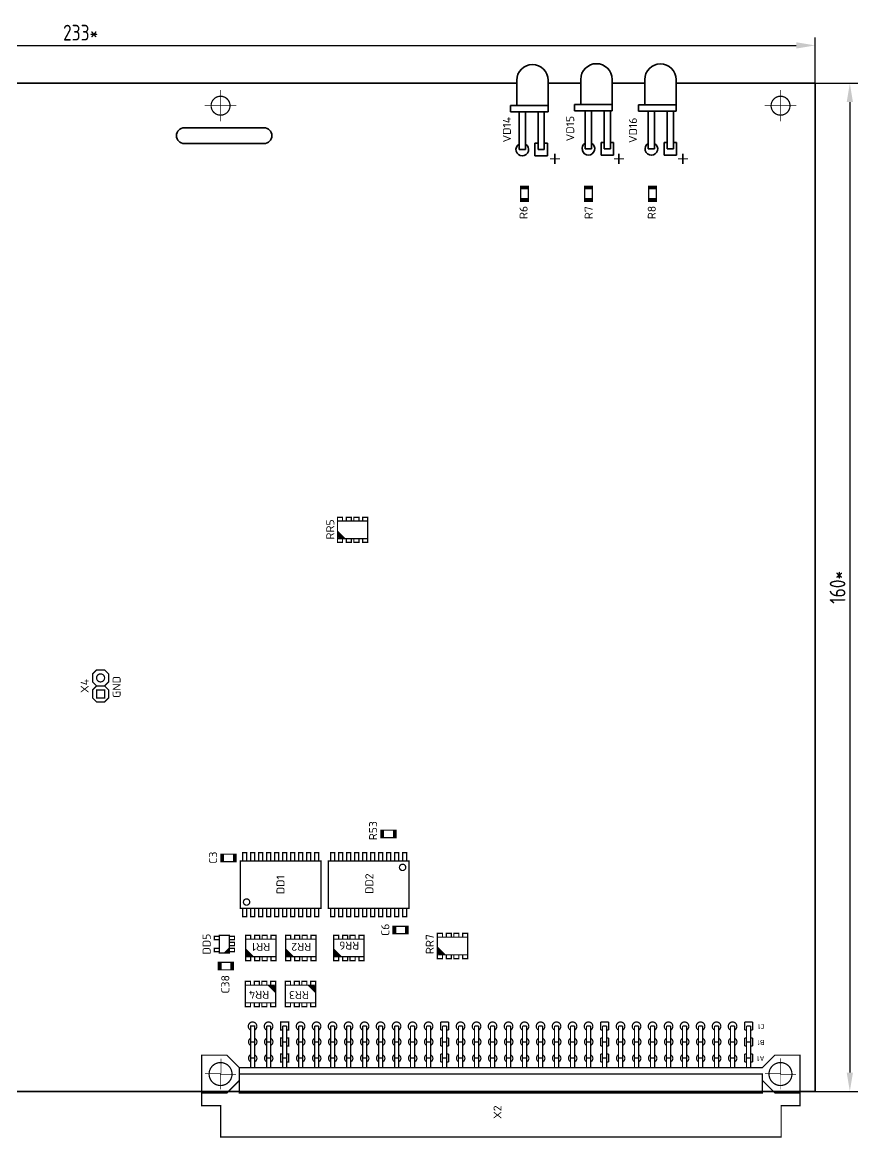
# Model space of a CAD drawing. Header units: millimetres. Extents: x 327 to 592, y -3056 to -2879.
# Drawn here: x 459.6 to 592.2, y -3056.3 to -2879.3 of the extents above; entities that cross this region are included whole.
import ezdxf
from ezdxf.enums import TextEntityAlignment as Align

# ---------------------------------------------------------------- set-up
doc = ezdxf.new("R2010")
doc.units = ezdxf.units.MM
for name, color, linetype, lineweight in [('BOARD', 173, 'Continuous', 35), ('TOP', 7, 'Continuous', 35), ('РАЗМЕРЫ', 7, 'Continuous', 25)]:
    doc.layers.add(name, color=color, linetype=linetype, lineweight=lineweight)
doc.styles.get("Standard").update_dxf_attribs({"font": 'txt.shx'})
doc.styles.add('ГОСТ 2.304', font='CS_Gost2304.shx')
doc.dimstyles.new('ЕСКД', dxfattribs={"dimscale": 0, "dimtxt": 3, "dimasz": 3, "dimexe": 1.25, "dimexo": 0, "dimtad": 1, "dimtoh": 1, "dimdec": 1, "dimrnd": 0.5, "dimtxsty": 'ГОСТ 2.304', "dimcen": 5, "dimadec": 3, "dimazin": 2, "dimtfac": 0.75, "dimtdec": 4, "dimtmove": 1, "dimatfit": 3, "dimfxl": 1, "dimtolj": 1, "dimarcsym": 0})

# ---------------------------------------------------------------- blocks, each defined once
blk = doc.blocks.new('*D27')
at = {"layer": 'Defpoints', "color": 0}
for p in [(585.5, -2883), (352.25, -2889), (585.5, -2889)]:
    blk.add_point(p, dxfattribs=at)
at = {"layer": 'РАЗМЕРЫ', "color": 0, "lineweight": -2}
for p, q in [((352.25, -2889), (352.25, -2881.75)), ((355.25, -2883), (582.5, -2883)), ((585.5, -2889), (585.5, -2881.75))]:
    blk.add_line(p, q, dxfattribs=at)
at = {"layer": 'РАЗМЕРЫ', "color": 0}
for points in [[(355.25, -2882.5), (355.25, -2883.5), (352.25, -2883)], [(582.5, -2883.5), (582.5, -2882.5), (585.5, -2883)]]:
    blk.add_solid(points, dxfattribs=at)
at = {"layer": 'РАЗМЕРЫ', "color": 0, "insert": (468.88, -2880.98), "char_height": 2.5, "attachment_point": 5, "style": 'ГОСТ 2.304'}
blk.add_mtext('\\A1;233*', dxfattribs=at)
blk = doc.blocks.new('*D29')
at = {"layer": 'Defpoints', "color": 0}
for p in [(585.5, -2889), (585.5, -3049), (591, -3049)]:
    blk.add_point(p, dxfattribs=at)
at = {"layer": 'РАЗМЕРЫ', "color": 0, "lineweight": -2}
for p, q in [((585.5, -2889), (592.25, -2889)), ((591, -2892), (591, -3046)), ((585.5, -3049), (592.25, -3049))]:
    blk.add_line(p, q, dxfattribs=at)
at = {"layer": 'РАЗМЕРЫ', "color": 0}
for points in [[(591.5, -2892), (590.5, -2892), (591, -2889)], [(590.5, -3046), (591.5, -3046), (591, -3049)]]:
    blk.add_solid(points, dxfattribs=at)
at = {"layer": 'РАЗМЕРЫ', "color": 0, "insert": (589.05, -2969), "char_height": 2.5, "attachment_point": 5, "rotation": 90, "style": 'ГОСТ 2.304'}
blk.add_mtext('\\A1;160*', dxfattribs=at)

msp = doc.modelspace()

# ---------------------------------------------------------------- linework, layer by layer
at = {"layer": 'BOARD'}
for p, q in [((485.35, -2896.07), (487.83, -2896.07)), ((487.83, -2896.07), (497.85, -2896.07)), ((487.83, -2898.57), (485.35, -2898.57)), ((497.85, -2898.57), (487.83, -2898.57))]:
    msp.add_line(p, q, dxfattribs=at)
for points in [[(563.44, -2889), (585.5, -2889), (585.5, -3049), (352.25, -3049), (352.25, -2889), (532.96, -2889)], [(532.96, -2889), (538.12, -2889)], [(543.12, -2889), (548.28, -2889)], [(553.28, -2889), (558.44, -2889)]]:
    msp.add_lwpolyline(points, dxfattribs=at)
for centre, start, end in [((485.35, -2897.32), 90, 180), ((485.35, -2897.32), 180, 270), ((497.85, -2897.32), 83.2333, 90), ((498, -2897.33), 360, 90), ((498, -2897.33), 270, 0), ((497.85, -2897.32), 270, 276.7667)]:
    msp.add_arc(centre, 1.25, start, end, dxfattribs=at)
at = {"layer": 'TOP'}
for p, q in [((538.12, -2892.54), (538.12, -2888.54)), ((543.12, -2892.54), (543.12, -2888.54)), ((548.28, -2892.4), (548.28, -2888.4)), ((553.28, -2892.4), (553.28, -2888.4)), ((558.44, -2892.43), (558.44, -2888.43)), ((563.44, -2892.43), (563.44, -2888.43)), ((543.12, -2892.53), (537.12, -2892.54)), ((537.12, -2893.54), (537.12, -2892.54)), ((537.12, -2893.54), (543.12, -2893.54)), ((538.5, -2893.54), (538.5, -2899.54)), ((539.5, -2899.54), (539.5, -2893.54)), ((541.5, -2893.54), (541.5, -2899.54)), ((542.5, -2899.54), (542.5, -2893.54)), ((543.12, -2893.54), (543.12, -2892.54)), ((553.28, -2892.39), (547.28, -2892.4)), ((547.28, -2893.4), (547.28, -2892.4)), ((547.28, -2893.4), (553.28, -2893.4)), ((549, -2893.4), (549, -2899.4)), ((550, -2899.4), (550, -2893.4)), ((552, -2893.4), (552, -2899.4)), ((553, -2899.4), (553, -2893.4)), ((553.28, -2893.4), (553.28, -2892.4)), ((563.44, -2892.41), (557.44, -2892.43)), ((557.44, -2893.43), (557.44, -2892.43)), ((557.44, -2893.43), (563.44, -2893.43)), ((559, -2893.43), (559, -2899.43)), ((560, -2899.43), (560, -2893.43)), ((562, -2893.43), (562, -2899.43)), ((563, -2899.43), (563, -2893.43)), ((563.44, -2893.43), (563.44, -2892.43)), ((541.5, -2898.54), (541, -2898.54)), ((541, -2898.54), (541, -2900.54)), ((543, -2898.54), (542.5, -2898.54)), ((543, -2900.54), (543, -2898.54)), ((552, -2898.4), (551.5, -2898.4)), ((551.5, -2898.4), (551.5, -2900.4)), ((553.5, -2898.4), (553, -2898.4)), ((553.5, -2900.4), (553.5, -2898.4)), ((562, -2898.43), (561.5, -2898.43)), ((561.5, -2898.43), (561.5, -2900.43)), ((563.5, -2898.43), (563, -2898.43)), ((563.5, -2900.43), (563.5, -2898.43)), ((538.5, -2899.54), (539.5, -2899.54)), ((541, -2900.54), (543, -2900.54)), ((541.5, -2899.54), (542.5, -2899.54)), ((549, -2899.4), (550, -2899.4)), ((551.5, -2900.4), (553.5, -2900.4)), ((552, -2899.4), (553, -2899.4)), ((559, -2899.43), (560, -2899.43)), ((561.5, -2900.43), (563.5, -2900.43)), ((562, -2899.43), (563, -2899.43))]:
    msp.add_line(p, q, dxfattribs=at)
for points, const_width in [([(491.1, -2895.07), (491.1, -2890.07)], 0.1), ([(580, -2895.07), (580, -2890.07)], 0.1), ([(488.6, -2892.57), (493.6, -2892.57)], 0.1), ([(577.5, -2892.57), (582.5, -2892.57)], 0.1), ([(544.98, -2901), (543.38, -2901)], 0.2), ([(544.18, -2901.8), (544.18, -2900.2)], 0.25), ([(555.14, -2901), (553.54, -2901)], 0.2), ([(554.34, -2901.8), (554.34, -2900.2)], 0.25), ([(565.3, -2901), (563.7, -2901)], 0.2), ([(564.5, -2901.8), (564.5, -2900.2)], 0.25), ([(539.96, -2905.34), (538.76, -2905.34), (538.76, -2907.74), (539.96, -2907.74), (539.96, -2905.34)], 0.2), ([(538.76, -2905.54), (539.96, -2905.54)], 0.2), ([(538.76, -2905.74), (539.96, -2905.74)], 0.2), ([(550.12, -2905.34), (548.92, -2905.34), (548.92, -2907.74), (550.12, -2907.74), (550.12, -2905.34)], 0.2), ([(548.92, -2905.54), (550.12, -2905.54)], 0.2), ([(548.92, -2905.74), (550.12, -2905.74)], 0.2), ([(560.28, -2905.34), (559.08, -2905.34), (559.08, -2907.74), (560.28, -2907.74), (560.28, -2905.34)], 0.2), ([(559.08, -2905.54), (560.28, -2905.54)], 0.2), ([(559.08, -2905.74), (560.28, -2905.74)], 0.2), ([(538.76, -2907.34), (539.96, -2907.34)], 0.2), ([(538.76, -2907.54), (539.96, -2907.54)], 0.2), ([(548.92, -2907.34), (550.12, -2907.34)], 0.2), ([(548.92, -2907.54), (550.12, -2907.54)], 0.2), ([(559.08, -2907.34), (560.28, -2907.34)], 0.2), ([(559.08, -2907.54), (560.28, -2907.54)], 0.2), ([(509.66, -2958.48), (509.66, -2957.88), (510.46, -2957.88), (510.46, -2958.48)], 0.2), ([(509.66, -2961.28), (509.66, -2958.48), (514.46, -2958.48), (514.46, -2961.28), (509.66, -2961.28), (509.66, -2961.88), (510.46, -2961.88), (510.46, -2961.28), (509.66, -2960.48)], 0.2), ([(511.06, -2958.48), (511.06, -2957.88), (511.86, -2957.88), (511.86, -2958.48)], 0.2), ([(512.26, -2958.48), (512.26, -2957.88), (513.06, -2957.88), (513.06, -2958.48)], 0.2), ([(513.66, -2958.48), (513.66, -2957.88), (514.46, -2957.88), (514.46, -2958.48)], 0.2), ([(510.86, -2961.28), (509.66, -2960.08)], 0.2), ([(510.66, -2961.28), (509.66, -2960.28)], 0.2), ([(510.26, -2961.28), (509.66, -2960.68)], 0.2), ([(510.06, -2961.28), (509.66, -2960.88)], 0.2), ([(511.06, -2961.28), (511.06, -2961.88), (511.86, -2961.88), (511.86, -2961.28)], 0.2), ([(512.26, -2961.28), (512.26, -2961.88), (513.06, -2961.88), (513.06, -2961.28)], 0.2), ([(513.66, -2961.28), (513.66, -2961.88), (514.46, -2961.88), (514.46, -2961.28)], 0.2), ([(473.32, -2985.28), (472.69, -2984.65), (473.32, -2984.01), (473.32, -2982.74), (472.69, -2982.11), (471.42, -2982.11), (470.78, -2982.74), (470.78, -2984.01), (471.42, -2984.65), (470.78, -2985.28), (470.78, -2986.55), (471.42, -2987.19), (472.69, -2987.19), (473.32, -2986.55), (473.32, -2985.28)], 0.2), ([(471.42, -2984.65), (472.69, -2984.65)], 0.2), ([(471.42, -2986.55), (471.42, -2985.28), (472.69, -2985.28), (472.69, -2986.55), (471.42, -2986.55)], 0.2), ([(518.97, -3008.74), (518.97, -3007.54), (516.57, -3007.54), (516.57, -3008.74), (518.97, -3008.74)], 0.2), ([(516.77, -3007.54), (516.77, -3008.74)], 0.2), ([(516.97, -3007.54), (516.97, -3008.74)], 0.2), ([(518.57, -3007.54), (518.57, -3008.74)], 0.2), ([(518.77, -3007.54), (518.77, -3008.74)], 0.2), ([(493.57, -3011.35), (493.57, -3012.55), (491.17, -3012.55), (491.17, -3011.35), (493.57, -3011.35)], 0.2), ([(491.37, -3012.55), (491.37, -3011.35)], 0.2), ([(491.57, -3012.55), (491.57, -3011.35)], 0.2), ([(493.17, -3011.35), (493.17, -3012.55)], 0.2), ([(493.37, -3012.55), (493.37, -3011.35)], 0.2), ([(507.03, -3019.94), (494.23, -3019.94), (494.23, -3012.44), (507.03, -3012.44), (507.03, -3019.94)], 0.2), ([(494.6, -3012.38), (494.6, -3011.11), (495.23, -3011.11), (495.23, -3012.38)], 0.2), ([(495.87, -3012.38), (495.87, -3011.11), (496.5, -3011.11), (496.5, -3012.38)], 0.2), ([(497.14, -3012.38), (497.14, -3011.11), (497.77, -3011.11), (497.77, -3012.38)], 0.2), ([(498.41, -3012.38), (498.41, -3011.11), (499.04, -3011.11), (499.04, -3012.38)], 0.2), ([(499.68, -3012.38), (499.68, -3011.11), (500.31, -3011.11), (500.31, -3012.38)], 0.2), ([(500.95, -3012.38), (500.95, -3011.11), (501.58, -3011.11), (501.58, -3012.38)], 0.2), ([(502.22, -3012.38), (502.22, -3011.11), (502.85, -3011.11), (502.85, -3012.38)], 0.2), ([(503.49, -3012.38), (503.49, -3011.11), (504.12, -3011.11), (504.12, -3012.38)], 0.2), ([(504.76, -3012.38), (504.76, -3011.11), (505.39, -3011.11), (505.39, -3012.38)], 0.2), ([(506.03, -3012.38), (506.03, -3011.11), (506.66, -3011.11), (506.66, -3012.38)], 0.2), ([(508.2, -3012.44), (521, -3012.44), (521, -3019.94), (508.2, -3019.94), (508.2, -3012.44)], 0.2), ([(509.2, -3012.38), (509.2, -3011.11), (508.57, -3011.11), (508.57, -3012.38)], 0.2), ([(510.47, -3012.38), (510.47, -3011.11), (509.84, -3011.11), (509.84, -3012.38)], 0.2), ([(511.74, -3012.38), (511.74, -3011.11), (511.11, -3011.11), (511.11, -3012.38)], 0.2), ([(513.01, -3012.38), (513.01, -3011.11), (512.38, -3011.11), (512.38, -3012.38)], 0.2), ([(514.28, -3012.38), (514.28, -3011.11), (513.65, -3011.11), (513.65, -3012.38)], 0.2), ([(515.55, -3012.38), (515.55, -3011.11), (514.92, -3011.11), (514.92, -3012.38)], 0.2), ([(516.82, -3012.38), (516.82, -3011.11), (516.19, -3011.11), (516.19, -3012.38)], 0.2), ([(518.09, -3012.38), (518.09, -3011.11), (517.46, -3011.11), (517.46, -3012.38)], 0.2), ([(519.36, -3012.38), (519.36, -3011.11), (518.73, -3011.11), (518.73, -3012.38)], 0.2), ([(520.63, -3012.38), (520.63, -3011.11), (520, -3011.11), (520, -3012.38)], 0.2), ([(494.6, -3020), (494.6, -3021.27), (495.23, -3021.27), (495.23, -3020)], 0.2), ([(495.87, -3020), (495.87, -3021.27), (496.5, -3021.27), (496.5, -3020)], 0.2), ([(497.14, -3020), (497.14, -3021.27), (497.77, -3021.27), (497.77, -3020)], 0.2), ([(498.41, -3020), (498.41, -3021.27), (499.04, -3021.27), (499.04, -3020)], 0.2), ([(499.68, -3020), (499.68, -3021.27), (500.31, -3021.27), (500.31, -3020)], 0.2), ([(500.95, -3020), (500.95, -3021.27), (501.58, -3021.27), (501.58, -3020)], 0.2), ([(502.22, -3020), (502.22, -3021.27), (502.85, -3021.27), (502.85, -3020)], 0.2), ([(503.49, -3020), (503.49, -3021.27), (504.12, -3021.27), (504.12, -3020)], 0.2), ([(504.76, -3020), (504.76, -3021.27), (505.39, -3021.27), (505.39, -3020)], 0.2), ([(506.03, -3020), (506.03, -3021.27), (506.66, -3021.27), (506.66, -3020)], 0.2), ([(509.2, -3020), (509.2, -3021.27), (508.57, -3021.27), (508.57, -3020)], 0.2), ([(510.47, -3020), (510.47, -3021.27), (509.84, -3021.27), (509.84, -3020)], 0.2), ([(511.74, -3020), (511.74, -3021.27), (511.11, -3021.27), (511.11, -3020)], 0.2), ([(513.01, -3020), (513.01, -3021.27), (512.38, -3021.27), (512.38, -3020)], 0.2), ([(514.28, -3020), (514.28, -3021.27), (513.65, -3021.27), (513.65, -3020)], 0.2), ([(515.55, -3020), (515.55, -3021.27), (514.92, -3021.27), (514.92, -3020)], 0.2), ([(516.82, -3020), (516.82, -3021.27), (516.19, -3021.27), (516.19, -3020)], 0.2), ([(518.09, -3020), (518.09, -3021.27), (517.46, -3021.27), (517.46, -3020)], 0.2), ([(519.36, -3020), (519.36, -3021.27), (518.73, -3021.27), (518.73, -3020)], 0.2), ([(520.63, -3020), (520.63, -3021.27), (520, -3021.27), (520, -3020)], 0.2), ([(520.88, -3022.78), (520.88, -3023.98), (518.48, -3023.98), (518.48, -3022.78), (520.88, -3022.78)], 0.2), ([(518.68, -3023.98), (518.68, -3022.78)], 0.2), ([(518.88, -3023.98), (518.88, -3022.78)], 0.2), ([(520.48, -3022.78), (520.48, -3023.98)], 0.2), ([(520.68, -3023.98), (520.68, -3022.78)], 0.2), ([(490.91, -3024.9), (490.11, -3024.9), (490.11, -3024.4), (490.91, -3024.4)], 0.2), ([(490.91, -3027.01), (490.91, -3024.21), (492.51, -3024.21), (492.51, -3027.01), (490.91, -3027.01)], 0.2), ([(492.51, -3024.9), (493.31, -3024.9), (493.31, -3024.4), (492.51, -3024.4)], 0.2), ([(495.1, -3024.83), (495.1, -3024.23), (495.9, -3024.23), (495.9, -3024.83)], 0.2), ([(495.1, -3027.63), (495.1, -3024.83), (499.9, -3024.83), (499.9, -3027.63), (495.1, -3027.63), (495.1, -3028.23), (495.9, -3028.23), (495.9, -3027.63), (495.1, -3026.83)], 0.2), ([(496.5, -3024.83), (496.5, -3024.23), (497.3, -3024.23), (497.3, -3024.83)], 0.2), ([(497.7, -3024.83), (497.7, -3024.23), (498.5, -3024.23), (498.5, -3024.83)], 0.2), ([(499.1, -3024.83), (499.1, -3024.23), (499.9, -3024.23), (499.9, -3024.83)], 0.2), ([(501.45, -3024.83), (501.45, -3024.23), (502.25, -3024.23), (502.25, -3024.83)], 0.2), ([(501.45, -3027.63), (501.45, -3024.83), (506.25, -3024.83), (506.25, -3027.63), (501.45, -3027.63), (501.45, -3028.23), (502.25, -3028.23), (502.25, -3027.63), (501.45, -3026.83)], 0.2), ([(502.85, -3024.83), (502.85, -3024.23), (503.65, -3024.23), (503.65, -3024.83)], 0.2), ([(504.05, -3024.83), (504.05, -3024.23), (504.85, -3024.23), (504.85, -3024.83)], 0.2), ([(505.45, -3024.83), (505.45, -3024.23), (506.25, -3024.23), (506.25, -3024.83)], 0.2), ([(509.07, -3024.83), (509.07, -3024.23), (509.87, -3024.23), (509.87, -3024.83)], 0.2), ([(509.07, -3027.63), (509.07, -3024.83), (513.87, -3024.83), (513.87, -3027.63), (509.07, -3027.63), (509.07, -3028.23), (509.87, -3028.23), (509.87, -3027.63), (509.07, -3026.83)], 0.2), ([(510.47, -3024.83), (510.47, -3024.23), (511.27, -3024.23), (511.27, -3024.83)], 0.2), ([(511.67, -3024.83), (511.67, -3024.23), (512.47, -3024.23), (512.47, -3024.83)], 0.2), ([(513.07, -3024.83), (513.07, -3024.23), (513.87, -3024.23), (513.87, -3024.83)], 0.2), ([(525.53, -3024.52), (525.53, -3023.92), (526.33, -3023.92), (526.33, -3024.52)], 0.2), ([(525.53, -3027.32), (525.53, -3024.52), (530.33, -3024.52), (530.33, -3027.32), (525.53, -3027.32), (525.53, -3027.92), (526.33, -3027.92), (526.33, -3027.32), (525.53, -3026.52)], 0.2), ([(526.93, -3024.52), (526.93, -3023.92), (527.73, -3023.92), (527.73, -3024.52)], 0.2), ([(528.13, -3024.52), (528.13, -3023.92), (528.93, -3023.92), (528.93, -3024.52)], 0.2), ([(529.53, -3024.52), (529.53, -3023.92), (530.33, -3023.92), (530.33, -3024.52)], 0.2), ([(490.91, -3026.81), (490.11, -3026.81), (490.11, -3026.31), (490.91, -3026.31)], 0.2), ([(491.71, -3027.01), (492.51, -3026.21)], 0.2), ([(491.91, -3027.01), (492.51, -3026.41)], 0.2), ([(492.11, -3027.01), (492.51, -3026.61)], 0.2), ([(492.31, -3027.01), (492.51, -3026.81), (493.31, -3026.81), (493.31, -3026.31), (492.51, -3026.31)], 0.2), ([(492.51, -3025.85), (493.31, -3025.85), (493.31, -3025.35), (492.51, -3025.35)], 0.2), ([(496.3, -3027.63), (495.1, -3026.43)], 0.2), ([(496.1, -3027.63), (495.1, -3026.63)], 0.2), ([(502.65, -3027.63), (501.45, -3026.43)], 0.2), ([(502.45, -3027.63), (501.45, -3026.63)], 0.2), ([(510.27, -3027.63), (509.07, -3026.43)], 0.2), ([(510.07, -3027.63), (509.07, -3026.63)], 0.2), ([(526.73, -3027.32), (525.53, -3026.12)], 0.2), ([(526.53, -3027.32), (525.53, -3026.32)], 0.2), ([(526.13, -3027.32), (525.53, -3026.72)], 0.2), ([(490.75, -3029.7), (490.75, -3028.5), (493.15, -3028.5), (493.15, -3029.7), (490.75, -3029.7)], 0.2), ([(490.95, -3028.5), (490.95, -3029.7)], 0.2), ([(491.15, -3029.7), (491.15, -3028.5)], 0.2), ([(492.75, -3028.5), (492.75, -3029.7)], 0.2), ([(492.95, -3028.5), (492.95, -3029.7)], 0.2), ([(495.7, -3027.63), (495.1, -3027.03)], 0.2), ([(495.5, -3027.63), (495.1, -3027.23)], 0.2), ([(496.5, -3027.63), (496.5, -3028.23), (497.3, -3028.23), (497.3, -3027.63)], 0.2), ([(497.7, -3027.63), (497.7, -3028.23), (498.5, -3028.23), (498.5, -3027.63)], 0.2), ([(499.1, -3027.63), (499.1, -3028.23), (499.9, -3028.23), (499.9, -3027.63)], 0.2), ([(502.05, -3027.63), (501.45, -3027.03)], 0.2), ([(501.85, -3027.63), (501.45, -3027.23)], 0.2), ([(502.85, -3027.63), (502.85, -3028.23), (503.65, -3028.23), (503.65, -3027.63)], 0.2), ([(504.05, -3027.63), (504.05, -3028.23), (504.85, -3028.23), (504.85, -3027.63)], 0.2), ([(505.45, -3027.63), (505.45, -3028.23), (506.25, -3028.23), (506.25, -3027.63)], 0.2), ([(509.67, -3027.63), (509.07, -3027.03)], 0.2), ([(509.47, -3027.63), (509.07, -3027.23)], 0.2), ([(510.47, -3027.63), (510.47, -3028.23), (511.27, -3028.23), (511.27, -3027.63)], 0.2), ([(511.67, -3027.63), (511.67, -3028.23), (512.47, -3028.23), (512.47, -3027.63)], 0.2), ([(513.07, -3027.63), (513.07, -3028.23), (513.87, -3028.23), (513.87, -3027.63)], 0.2), ([(525.93, -3027.32), (525.53, -3026.92)], 0.2), ([(526.93, -3027.32), (526.93, -3027.92), (527.73, -3027.92), (527.73, -3027.32)], 0.2), ([(528.13, -3027.32), (528.13, -3027.92), (528.93, -3027.92), (528.93, -3027.32)], 0.2), ([(529.53, -3027.32), (529.53, -3027.92), (530.33, -3027.92), (530.33, -3027.32)], 0.2), ([(499.85, -3032.14), (499.85, -3034.94), (495.05, -3034.94), (495.05, -3032.14), (499.85, -3032.14), (499.85, -3031.54), (499.05, -3031.54), (499.05, -3032.14), (499.85, -3032.94)], 0.2), ([(495.85, -3032.14), (495.85, -3031.54), (495.05, -3031.54), (495.05, -3032.14)], 0.2), ([(497.25, -3032.14), (497.25, -3031.54), (496.45, -3031.54), (496.45, -3032.14)], 0.2), ([(498.45, -3032.14), (498.45, -3031.54), (497.65, -3031.54), (497.65, -3032.14)], 0.2), ([(498.65, -3032.14), (499.85, -3033.34)], 0.2), ([(498.85, -3032.14), (499.85, -3033.14)], 0.2), ([(499.25, -3032.14), (499.85, -3032.74)], 0.2), ([(499.45, -3032.14), (499.85, -3032.54)], 0.2), ([(506.2, -3032.14), (506.2, -3034.94), (501.4, -3034.94), (501.4, -3032.14), (506.2, -3032.14), (506.2, -3031.54), (505.4, -3031.54), (505.4, -3032.14), (506.2, -3032.94)], 0.2), ([(502.2, -3032.14), (502.2, -3031.54), (501.4, -3031.54), (501.4, -3032.14)], 0.2), ([(503.6, -3032.14), (503.6, -3031.54), (502.8, -3031.54), (502.8, -3032.14)], 0.2), ([(504.8, -3032.14), (504.8, -3031.54), (504, -3031.54), (504, -3032.14)], 0.2), ([(505, -3032.14), (506.2, -3033.34)], 0.2), ([(505.2, -3032.14), (506.2, -3033.14)], 0.2), ([(505.6, -3032.14), (506.2, -3032.74)], 0.2), ([(505.8, -3032.14), (506.2, -3032.54)], 0.2), ([(495.85, -3034.94), (495.85, -3035.54), (495.05, -3035.54), (495.05, -3034.94)], 0.2), ([(497.25, -3034.94), (497.25, -3035.54), (496.45, -3035.54), (496.45, -3034.94)], 0.2), ([(498.45, -3034.94), (498.45, -3035.54), (497.65, -3035.54), (497.65, -3034.94)], 0.2), ([(499.85, -3034.94), (499.85, -3035.54), (499.05, -3035.54), (499.05, -3034.94)], 0.2), ([(502.2, -3034.94), (502.2, -3035.54), (501.4, -3035.54), (501.4, -3034.94)], 0.2), ([(503.6, -3034.94), (503.6, -3035.54), (502.8, -3035.54), (502.8, -3034.94)], 0.2), ([(504.8, -3034.94), (504.8, -3035.54), (504, -3035.54), (504, -3034.94)], 0.2), ([(506.2, -3034.94), (506.2, -3035.54), (505.4, -3035.54), (505.4, -3034.94)], 0.2), ([(495.86, -3045.29), (495.86, -3038.62), (496.5, -3038.62), (496.5, -3045.29)], 0.2), ([(498.4, -3045.29), (498.4, -3038.62)], 0.2), ([(498.4, -3038.62), (499.04, -3038.62)], 0.2), ([(499.04, -3038.62), (499.04, -3045.29)], 0.2), ([(500.94, -3039.26), (500.63, -3039.26), (500.63, -3037.99), (501.9, -3037.99), (501.9, -3039.26), (501.58, -3039.26)], 0.2), ([(500.94, -3045.29), (500.94, -3038.62)], 0.2), ([(500.94, -3038.62), (501.58, -3038.62)], 0.2), ([(501.58, -3038.62), (501.58, -3045.29)], 0.2), ([(503.48, -3045.29), (503.48, -3038.62)], 0.2), ([(503.48, -3038.62), (504.12, -3038.62)], 0.2), ([(504.12, -3038.62), (504.12, -3045.29)], 0.2), ([(506.02, -3045.29), (506.02, -3038.62)], 0.2), ([(506.02, -3038.62), (506.66, -3038.62)], 0.2), ([(506.66, -3038.62), (506.66, -3045.29)], 0.2), ([(508.56, -3045.29), (508.56, -3038.62)], 0.2), ([(508.56, -3038.62), (509.2, -3038.62)], 0.2), ([(509.2, -3038.62), (509.2, -3045.29)], 0.2), ([(511.1, -3045.29), (511.1, -3038.62)], 0.2), ([(511.1, -3038.62), (511.74, -3038.62)], 0.2), ([(511.74, -3038.62), (511.74, -3045.29)], 0.2), ([(513.64, -3045.29), (513.64, -3038.62)], 0.2), ([(513.64, -3038.62), (514.28, -3038.62)], 0.2), ([(514.28, -3038.62), (514.28, -3045.29)], 0.2), ([(516.18, -3045.29), (516.18, -3038.62)], 0.2), ([(516.18, -3038.62), (516.82, -3038.62)], 0.2), ([(516.82, -3038.62), (516.82, -3045.29)], 0.2), ([(518.72, -3045.29), (518.72, -3038.62)], 0.2), ([(518.72, -3038.62), (519.36, -3038.62)], 0.2), ([(519.36, -3038.62), (519.36, -3045.29)], 0.2), ([(521.26, -3045.29), (521.26, -3038.62)], 0.2), ([(521.26, -3038.62), (521.9, -3038.62)], 0.2), ([(521.9, -3038.62), (521.9, -3045.29)], 0.2), ([(523.8, -3045.29), (523.8, -3038.62)], 0.2), ([(523.8, -3038.62), (524.44, -3038.62)], 0.2), ([(524.44, -3038.62), (524.44, -3045.29)], 0.2), ([(526.03, -3037.99), (527.3, -3037.99)], 0.2), ([(526.03, -3039.26), (526.03, -3037.99)], 0.2), ([(526.34, -3039.26), (526.03, -3039.26)], 0.2), ([(526.34, -3045.29), (526.34, -3038.62)], 0.2), ([(526.34, -3038.62), (526.98, -3038.62)], 0.2), ([(526.98, -3038.62), (526.98, -3045.29)], 0.2), ([(527.3, -3039.26), (526.98, -3039.26)], 0.2), ([(527.3, -3037.99), (527.3, -3039.26)], 0.2), ([(528.88, -3045.29), (528.88, -3038.62)], 0.2), ([(528.88, -3038.62), (529.52, -3038.62)], 0.2), ([(529.52, -3038.62), (529.52, -3045.29)], 0.2), ([(531.42, -3045.29), (531.42, -3038.62)], 0.2), ([(531.42, -3038.62), (532.06, -3038.62)], 0.2), ([(532.06, -3038.62), (532.06, -3045.29)], 0.2), ([(533.96, -3045.29), (533.96, -3038.62)], 0.2), ([(533.96, -3038.62), (534.6, -3038.62)], 0.2), ([(534.6, -3038.62), (534.6, -3045.29)], 0.2), ([(536.5, -3045.29), (536.5, -3038.62)], 0.2), ([(536.5, -3038.62), (537.14, -3038.62)], 0.2), ([(537.14, -3038.62), (537.14, -3045.29)], 0.2), ([(539.04, -3045.29), (539.04, -3038.62)], 0.2), ([(539.04, -3038.62), (539.68, -3038.62)], 0.2), ([(539.68, -3038.62), (539.68, -3045.29)], 0.2), ([(541.58, -3045.29), (541.58, -3038.62)], 0.2), ([(541.58, -3038.62), (542.22, -3038.62)], 0.2), ([(542.22, -3038.62), (542.22, -3045.29)], 0.2), ([(544.12, -3045.29), (544.12, -3038.62)], 0.2), ([(544.12, -3038.62), (544.76, -3038.62)], 0.2), ([(544.76, -3038.62), (544.76, -3045.29)], 0.2), ([(546.66, -3045.29), (546.66, -3038.62)], 0.2), ([(546.66, -3038.62), (547.3, -3038.62)], 0.2), ([(547.3, -3038.62), (547.3, -3045.29)], 0.2), ([(549.2, -3045.29), (549.2, -3038.62)], 0.2), ([(549.2, -3038.62), (549.84, -3038.62)], 0.2), ([(549.84, -3038.62), (549.84, -3045.29)], 0.2), ([(551.43, -3037.99), (552.7, -3037.99)], 0.2), ([(551.43, -3039.26), (551.43, -3037.99)], 0.2), ([(551.74, -3039.26), (551.43, -3039.26)], 0.2), ([(551.74, -3045.29), (551.74, -3038.62)], 0.2), ([(551.74, -3038.62), (552.38, -3038.62)], 0.2), ([(552.38, -3038.62), (552.38, -3045.29)], 0.2), ([(552.7, -3039.26), (552.38, -3039.26)], 0.2), ([(552.7, -3037.99), (552.7, -3039.26)], 0.2), ([(554.28, -3045.29), (554.28, -3038.62)], 0.2), ([(554.28, -3038.62), (554.92, -3038.62)], 0.2), ([(554.92, -3038.62), (554.92, -3045.29)], 0.2), ([(556.82, -3045.29), (556.82, -3038.62)], 0.2), ([(556.82, -3038.62), (557.46, -3038.62)], 0.2), ([(557.46, -3038.62), (557.46, -3045.29)], 0.2), ([(559.36, -3045.29), (559.36, -3038.62)], 0.2), ([(559.36, -3038.62), (560, -3038.62)], 0.2), ([(560, -3038.62), (560, -3045.29)], 0.2), ([(561.9, -3045.29), (561.9, -3038.62)], 0.2), ([(561.9, -3038.62), (562.54, -3038.62)], 0.2), ([(562.54, -3038.62), (562.54, -3045.29)], 0.2), ([(564.44, -3045.29), (564.44, -3038.62)], 0.2), ([(564.44, -3038.62), (565.08, -3038.62)], 0.2), ([(565.08, -3038.62), (565.08, -3045.29)], 0.2), ([(566.98, -3045.29), (566.98, -3038.62)], 0.2), ([(566.98, -3038.62), (567.62, -3038.62)], 0.2), ([(567.62, -3038.62), (567.62, -3045.29)], 0.2), ([(569.52, -3045.29), (569.52, -3038.62)], 0.2), ([(569.52, -3038.62), (570.16, -3038.62)], 0.2), ([(570.16, -3038.62), (570.16, -3045.29)], 0.2), ([(572.06, -3045.29), (572.06, -3038.62)], 0.2), ([(572.06, -3038.62), (572.7, -3038.62)], 0.2), ([(572.7, -3038.62), (572.7, -3045.29)], 0.2), ([(574.29, -3037.99), (575.56, -3037.99)], 0.2), ([(574.29, -3039.26), (574.29, -3037.99)], 0.2), ([(574.6, -3039.26), (574.29, -3039.26)], 0.2), ([(574.6, -3045.29), (574.6, -3038.62)], 0.2), ([(574.6, -3038.62), (575.24, -3038.62)], 0.2), ([(575.24, -3038.62), (575.24, -3045.29)], 0.2), ([(575.56, -3039.26), (575.24, -3039.26)], 0.2), ([(575.56, -3037.99), (575.56, -3039.26)], 0.2), ([(500.94, -3041.8), (500.63, -3041.8), (500.63, -3040.53), (500.94, -3040.53)], 0.2), ([(501.58, -3040.53), (501.9, -3040.53), (501.9, -3041.8), (501.58, -3041.8)], 0.2), ([(526.03, -3040.53), (526.34, -3040.53)], 0.2), ([(526.03, -3041.8), (526.03, -3040.53)], 0.2), ([(526.98, -3040.53), (527.3, -3040.53)], 0.2), ([(527.3, -3040.53), (527.3, -3041.8)], 0.2), ([(551.43, -3040.53), (551.74, -3040.53)], 0.2), ([(551.43, -3041.8), (551.43, -3040.53)], 0.2), ([(552.38, -3040.53), (552.7, -3040.53)], 0.2), ([(552.7, -3040.53), (552.7, -3041.8)], 0.2), ([(574.29, -3040.53), (574.6, -3040.53)], 0.2), ([(574.29, -3041.8), (574.29, -3040.53)], 0.2), ([(575.24, -3040.53), (575.56, -3040.53)], 0.2), ([(575.56, -3040.53), (575.56, -3041.8)], 0.2), ([(495.86, -3041.16), (496.5, -3041.16)], 0.2), ([(498.4, -3041.16), (499.04, -3041.16)], 0.2), ([(500.94, -3041.16), (501.58, -3041.16)], 0.2), ([(503.48, -3041.16), (504.12, -3041.16)], 0.2), ([(506.02, -3041.16), (506.66, -3041.16)], 0.2), ([(508.56, -3041.16), (509.2, -3041.16)], 0.2), ([(511.1, -3041.16), (511.74, -3041.16)], 0.2), ([(513.64, -3041.16), (514.28, -3041.16)], 0.2), ([(516.18, -3041.16), (516.82, -3041.16)], 0.2), ([(518.72, -3041.16), (519.36, -3041.16)], 0.2), ([(521.26, -3041.16), (521.9, -3041.16)], 0.2), ([(523.8, -3041.16), (524.44, -3041.16)], 0.2), ([(526.34, -3041.8), (526.03, -3041.8)], 0.2), ([(526.34, -3041.16), (526.98, -3041.16)], 0.2), ([(527.3, -3041.8), (526.98, -3041.8)], 0.2), ([(528.88, -3041.16), (529.52, -3041.16)], 0.2), ([(531.42, -3041.16), (532.06, -3041.16)], 0.2), ([(533.96, -3041.16), (534.6, -3041.16)], 0.2), ([(536.5, -3041.16), (537.14, -3041.16)], 0.2), ([(539.04, -3041.16), (539.68, -3041.16)], 0.2), ([(541.58, -3041.16), (542.22, -3041.16)], 0.2), ([(544.12, -3041.16), (544.76, -3041.16)], 0.2), ([(546.66, -3041.16), (547.3, -3041.16)], 0.2), ([(549.2, -3041.16), (549.84, -3041.16)], 0.2), ([(551.74, -3041.8), (551.43, -3041.8)], 0.2), ([(551.74, -3041.16), (552.38, -3041.16)], 0.2), ([(552.7, -3041.8), (552.38, -3041.8)], 0.2), ([(554.28, -3041.16), (554.92, -3041.16)], 0.2), ([(556.82, -3041.16), (557.46, -3041.16)], 0.2), ([(559.36, -3041.16), (560, -3041.16)], 0.2), ([(561.9, -3041.16), (562.54, -3041.16)], 0.2), ([(564.44, -3041.16), (565.08, -3041.16)], 0.2), ([(566.98, -3041.16), (567.62, -3041.16)], 0.2), ([(569.52, -3041.16), (570.16, -3041.16)], 0.2), ([(572.06, -3041.16), (572.7, -3041.16)], 0.2), ([(574.6, -3041.8), (574.29, -3041.8)], 0.2), ([(574.6, -3041.16), (575.24, -3041.16)], 0.2), ([(575.56, -3041.8), (575.24, -3041.8)], 0.2), ([(576.1, -3056.24), (491.1, -3056.24), (491.1, -3051.24), (488.1, -3051.24), (488.1, -3043.24), (492.1, -3043.24), (494.1, -3045.24), (577.1, -3045.24), (579.1, -3043.24), (583.1, -3043.24), (583.1, -3051.24), (580.1, -3051.24), (580.1, -3056.24), (576.1, -3056.24)], 0.2), ([(491.15, -3043.78), (491.15, -3046.18), (491.1, -3046.23), (491.1, -3046.24), (491.07, -3046.28), (491.05, -3046.28), (491.05, -3048.68)], 0.1), ([(495.86, -3043.7), (496.5, -3043.7)], 0.2), ([(498.4, -3043.7), (499.04, -3043.7)], 0.2), ([(500.94, -3044.34), (500.63, -3044.34), (500.63, -3043.07), (500.94, -3043.07)], 0.2), ([(500.94, -3043.7), (501.58, -3043.7)], 0.2), ([(501.58, -3043.07), (501.9, -3043.07), (501.9, -3044.34), (501.58, -3044.34)], 0.2), ([(503.48, -3043.7), (504.12, -3043.7)], 0.2), ([(506.02, -3043.7), (506.66, -3043.7)], 0.2), ([(508.56, -3043.7), (509.2, -3043.7)], 0.2), ([(511.1, -3043.7), (511.74, -3043.7)], 0.2), ([(513.64, -3043.7), (514.28, -3043.7)], 0.2), ([(516.18, -3043.7), (516.82, -3043.7)], 0.2), ([(518.72, -3043.7), (519.36, -3043.7)], 0.2), ([(521.26, -3043.7), (521.9, -3043.7)], 0.2), ([(523.8, -3043.7), (524.44, -3043.7)], 0.2), ([(526.03, -3043.07), (526.34, -3043.07)], 0.2), ([(526.03, -3044.34), (526.03, -3043.07)], 0.2), ([(526.34, -3044.34), (526.03, -3044.34)], 0.2), ([(526.34, -3043.7), (526.98, -3043.7)], 0.2), ([(526.98, -3043.07), (527.3, -3043.07)], 0.2), ([(527.3, -3044.34), (526.98, -3044.34)], 0.2), ([(527.3, -3043.07), (527.3, -3044.34)], 0.2), ([(528.88, -3043.7), (529.52, -3043.7)], 0.2), ([(531.42, -3043.7), (532.06, -3043.7)], 0.2), ([(533.96, -3043.7), (534.6, -3043.7)], 0.2), ([(536.5, -3043.7), (537.14, -3043.7)], 0.2), ([(539.04, -3043.7), (539.68, -3043.7)], 0.2), ([(541.58, -3043.7), (542.22, -3043.7)], 0.2), ([(544.12, -3043.7), (544.76, -3043.7)], 0.2), ([(546.66, -3043.7), (547.3, -3043.7)], 0.2), ([(549.2, -3043.7), (549.84, -3043.7)], 0.2), ([(551.43, -3043.07), (551.74, -3043.07)], 0.2), ([(551.43, -3044.34), (551.43, -3043.07)], 0.2), ([(551.74, -3044.34), (551.43, -3044.34)], 0.2), ([(551.74, -3043.7), (552.38, -3043.7)], 0.2), ([(552.38, -3043.07), (552.7, -3043.07)], 0.2), ([(552.7, -3044.34), (552.38, -3044.34)], 0.2), ([(552.7, -3043.07), (552.7, -3044.34)], 0.2), ([(554.28, -3043.7), (554.92, -3043.7)], 0.2), ([(556.82, -3043.7), (557.46, -3043.7)], 0.2), ([(559.36, -3043.7), (560, -3043.7)], 0.2), ([(561.9, -3043.7), (562.54, -3043.7)], 0.2), ([(564.44, -3043.7), (565.08, -3043.7)], 0.2), ([(566.98, -3043.7), (567.62, -3043.7)], 0.2), ([(569.52, -3043.7), (570.16, -3043.7)], 0.2), ([(572.06, -3043.7), (572.7, -3043.7)], 0.2), ([(574.29, -3043.07), (574.6, -3043.07)], 0.2), ([(574.29, -3044.34), (574.29, -3043.07)], 0.2), ([(574.6, -3044.34), (574.29, -3044.34)], 0.2), ([(574.6, -3043.7), (575.24, -3043.7)], 0.2), ([(575.24, -3043.07), (575.56, -3043.07)], 0.2), ([(575.56, -3044.34), (575.24, -3044.34)], 0.2), ([(575.56, -3043.07), (575.56, -3044.34)], 0.2), ([(580.04, -3043.77), (580.04, -3046.17), (579.99, -3046.22), (579.99, -3046.24), (579.96, -3046.27), (579.94, -3046.27), (579.94, -3048.67)], 0.1), ([(488.65, -3046.18), (491.05, -3046.18), (491.1, -3046.23), (491.1, -3046.24), (491.14, -3046.28), (493.55, -3046.28)], 0.1), ([(494.1, -3046.24), (577.1, -3046.24), (577.1, -3049.24), (494.1, -3049.24), (494.1, -3045.24)], 0.2), ([(577.54, -3046.17), (579.94, -3046.17), (579.99, -3046.22), (579.99, -3046.24), (580.03, -3046.27), (582.44, -3046.27)], 0.1), ([(494.1, -3047.24), (492.1, -3049.24), (488.1, -3049.24)], 0.2), ([(577.1, -3047.24), (579.1, -3049.24), (583.1, -3049.24)], 0.2)]:
    msp.add_lwpolyline(points, dxfattribs=dict(at, const_width=const_width))
at = {"layer": 'TOP', "const_width": 0.2}
for points in [[(491.1, -2891.07, 1), (491.1, -2894.07, 1), (491.1, -2891.07)], [(580, -2891.07, 1), (580, -2894.07, 1), (580, -2891.07)], [(472.05, -2982.74, 1), (472.05, -2984.01, 1), (472.05, -2982.74)], [(520, -3012.94, 1), (520, -3013.94, 1), (520, -3012.94)], [(495.23, -3018.44, 1), (495.23, -3019.44, 1), (495.23, -3018.44)], [(495.86, -3039.26, -3.994451), (496.5, -3039.26)], [(498.4, -3039.26, -3.994451), (499.04, -3039.26)], [(503.48, -3039.26, -3.994451), (504.12, -3039.26)], [(506.02, -3039.26, -3.994451), (506.66, -3039.26)], [(508.56, -3039.26, -3.994451), (509.2, -3039.26)], [(511.1, -3039.26, -3.994451), (511.74, -3039.26)], [(513.64, -3039.26, -3.994451), (514.28, -3039.26)], [(516.18, -3039.26, -3.994451), (516.82, -3039.26)], [(518.72, -3039.26, -3.994451), (519.36, -3039.26)], [(521.26, -3039.26, -3.994451), (521.9, -3039.26)], [(523.8, -3039.26, -3.994451), (524.44, -3039.26)], [(528.88, -3039.26, -3.994451), (529.52, -3039.26)], [(531.42, -3039.26, -3.994451), (532.06, -3039.26)], [(533.96, -3039.26, -3.994451), (534.6, -3039.26)], [(536.5, -3039.26, -3.994451), (537.14, -3039.26)], [(539.04, -3039.26, -3.994451), (539.68, -3039.26)], [(541.58, -3039.26, -3.994451), (542.22, -3039.26)], [(544.12, -3039.26, -3.994451), (544.76, -3039.26)], [(546.66, -3039.26, -3.994451), (547.3, -3039.26)], [(549.2, -3039.26, -3.994451), (549.84, -3039.26)], [(554.28, -3039.26, -3.994451), (554.92, -3039.26)], [(556.82, -3039.26, -3.994451), (557.46, -3039.26)], [(559.36, -3039.26, -3.994451), (560, -3039.26)], [(561.9, -3039.26, -3.994451), (562.54, -3039.26)], [(564.44, -3039.26, -3.994451), (565.08, -3039.26)], [(566.98, -3039.26, -3.994451), (567.62, -3039.26)], [(569.52, -3039.26, -3.994451), (570.16, -3039.26)], [(572.06, -3039.26, -3.994451), (572.7, -3039.26)], [(495.85, -3041.68, -0.548946), (495.85, -3040.58)], [(496.58, -3041.66, 0.566199), (496.55, -3040.58)], [(498.39, -3041.68, -0.548946), (498.39, -3040.58)], [(499.12, -3041.66, 0.566199), (499.09, -3040.58)], [(503.47, -3041.68, -0.548946), (503.47, -3040.58)], [(504.2, -3041.66, 0.566199), (504.17, -3040.58)], [(506.01, -3041.68, -0.548946), (506.01, -3040.58)], [(506.74, -3041.66, 0.566199), (506.71, -3040.58)], [(508.55, -3041.68, -0.548946), (508.55, -3040.58)], [(509.28, -3041.66, 0.566199), (509.25, -3040.58)], [(511.09, -3041.68, -0.548946), (511.09, -3040.58)], [(511.82, -3041.66, 0.566199), (511.79, -3040.58)], [(513.63, -3041.68, -0.548946), (513.63, -3040.58)], [(514.36, -3041.66, 0.566199), (514.33, -3040.58)], [(516.17, -3041.68, -0.548946), (516.17, -3040.58)], [(516.9, -3041.66, 0.566199), (516.87, -3040.58)], [(518.71, -3041.68, -0.548946), (518.71, -3040.58)], [(519.44, -3041.66, 0.566199), (519.41, -3040.58)], [(521.25, -3041.68, -0.548946), (521.25, -3040.58)], [(521.98, -3041.66, 0.566199), (521.95, -3040.58)], [(523.79, -3041.68, -0.548946), (523.79, -3040.58)], [(524.52, -3041.66, 0.566199), (524.49, -3040.58)], [(528.87, -3041.68, -0.548946), (528.87, -3040.58)], [(529.6, -3041.66, 0.566199), (529.57, -3040.58)], [(531.41, -3041.68, -0.548946), (531.41, -3040.58)], [(532.14, -3041.66, 0.566199), (532.11, -3040.58)], [(533.95, -3041.68, -0.548946), (533.95, -3040.58)], [(534.68, -3041.66, 0.566199), (534.65, -3040.58)], [(536.49, -3041.68, -0.548946), (536.49, -3040.58)], [(537.22, -3041.66, 0.566199), (537.19, -3040.58)], [(539.03, -3041.68, -0.548946), (539.03, -3040.58)], [(539.76, -3041.66, 0.566199), (539.73, -3040.58)], [(541.57, -3041.68, -0.548946), (541.57, -3040.58)], [(542.3, -3041.66, 0.566199), (542.27, -3040.58)], [(544.11, -3041.68, -0.548946), (544.11, -3040.58)], [(544.84, -3041.66, 0.566199), (544.81, -3040.58)], [(546.65, -3041.68, -0.548946), (546.65, -3040.58)], [(547.38, -3041.66, 0.566199), (547.35, -3040.58)], [(549.19, -3041.68, -0.548946), (549.19, -3040.58)], [(549.92, -3041.66, 0.566199), (549.89, -3040.58)], [(554.27, -3041.68, -0.548946), (554.27, -3040.58)], [(555, -3041.66, 0.566199), (554.97, -3040.58)], [(556.81, -3041.68, -0.548946), (556.81, -3040.58)], [(557.54, -3041.66, 0.566199), (557.51, -3040.58)], [(559.35, -3041.68, -0.548946), (559.35, -3040.58)], [(560.08, -3041.66, 0.566199), (560.05, -3040.58)], [(561.89, -3041.68, -0.548946), (561.89, -3040.58)], [(562.62, -3041.66, 0.566199), (562.59, -3040.58)], [(564.43, -3041.68, -0.548946), (564.43, -3040.58)], [(565.16, -3041.66, 0.566199), (565.13, -3040.58)], [(566.97, -3041.68, -0.548946), (566.97, -3040.58)], [(567.7, -3041.66, 0.566199), (567.67, -3040.58)], [(569.51, -3041.68, -0.548946), (569.51, -3040.58)], [(570.24, -3041.66, 0.566199), (570.21, -3040.58)], [(572.05, -3041.68, -0.548946), (572.05, -3040.58)], [(572.78, -3041.66, 0.566199), (572.75, -3040.58)], [(491.1, -3044.42, 1), (491.1, -3048.06, 1), (491.1, -3044.42)], [(495.85, -3044.28, -0.548946), (495.85, -3043.18)], [(496.55, -3044.28, 0.663793), (496.45, -3043.18)], [(498.39, -3044.28, -0.548946), (498.39, -3043.18)], [(499.09, -3044.28, 0.663793), (498.99, -3043.18)], [(503.47, -3044.28, -0.548946), (503.47, -3043.18)], [(504.17, -3044.28, 0.663793), (504.07, -3043.18)], [(506.01, -3044.28, -0.548946), (506.01, -3043.18)], [(506.71, -3044.28, 0.663793), (506.61, -3043.18)], [(508.55, -3044.28, -0.548946), (508.55, -3043.18)], [(509.25, -3044.28, 0.663793), (509.15, -3043.18)], [(511.09, -3044.28, -0.548946), (511.09, -3043.18)], [(511.79, -3044.28, 0.663793), (511.69, -3043.18)], [(513.63, -3044.28, -0.548946), (513.63, -3043.18)], [(514.33, -3044.28, 0.663793), (514.23, -3043.18)], [(516.17, -3044.28, -0.548946), (516.17, -3043.18)], [(516.87, -3044.28, 0.663793), (516.77, -3043.18)], [(518.71, -3044.28, -0.548946), (518.71, -3043.18)], [(519.41, -3044.28, 0.663793), (519.31, -3043.18)], [(521.25, -3044.28, -0.548946), (521.25, -3043.18)], [(521.95, -3044.28, 0.663793), (521.85, -3043.18)], [(523.79, -3044.28, -0.548946), (523.79, -3043.18)], [(524.49, -3044.28, 0.663793), (524.39, -3043.18)], [(528.87, -3044.28, -0.548946), (528.87, -3043.18)], [(529.57, -3044.28, 0.663793), (529.47, -3043.18)], [(531.41, -3044.28, -0.548946), (531.41, -3043.18)], [(532.11, -3044.28, 0.663793), (532.01, -3043.18)], [(533.95, -3044.28, -0.548946), (533.95, -3043.18)], [(534.65, -3044.28, 0.663793), (534.55, -3043.18)], [(536.49, -3044.28, -0.548946), (536.49, -3043.18)], [(537.19, -3044.28, 0.663793), (537.09, -3043.18)], [(539.03, -3044.28, -0.548946), (539.03, -3043.18)], [(539.73, -3044.28, 0.663793), (539.63, -3043.18)], [(541.57, -3044.28, -0.548946), (541.57, -3043.18)], [(542.27, -3044.28, 0.663793), (542.17, -3043.18)], [(544.11, -3044.28, -0.548946), (544.11, -3043.18)], [(544.81, -3044.28, 0.663793), (544.71, -3043.18)], [(546.65, -3044.28, -0.548946), (546.65, -3043.18)], [(547.35, -3044.28, 0.663793), (547.25, -3043.18)], [(549.19, -3044.28, -0.548946), (549.19, -3043.18)], [(549.89, -3044.28, 0.663793), (549.79, -3043.18)], [(554.27, -3044.28, -0.548946), (554.27, -3043.18)], [(554.97, -3044.28, 0.663793), (554.87, -3043.18)], [(556.81, -3044.28, -0.548946), (556.81, -3043.18)], [(557.51, -3044.28, 0.663793), (557.41, -3043.18)], [(559.35, -3044.28, -0.548946), (559.35, -3043.18)], [(560.05, -3044.28, 0.663793), (559.95, -3043.18)], [(561.89, -3044.28, -0.548946), (561.89, -3043.18)], [(562.59, -3044.28, 0.663793), (562.49, -3043.18)], [(564.43, -3044.28, -0.548946), (564.43, -3043.18)], [(565.13, -3044.28, 0.663793), (565.03, -3043.18)], [(566.97, -3044.28, -0.548946), (566.97, -3043.18)], [(567.67, -3044.28, 0.663793), (567.57, -3043.18)], [(569.51, -3044.28, -0.548946), (569.51, -3043.18)], [(570.21, -3044.28, 0.663793), (570.11, -3043.18)], [(572.05, -3044.28, -0.548946), (572.05, -3043.18)], [(572.75, -3044.28, 0.663793), (572.65, -3043.18)], [(579.99, -3044.42, 0.999945), (579.99, -3048.06, 1.000055), (579.99, -3044.42)]]:
    msp.add_lwpolyline(points, format="xyb", dxfattribs=at)
at = {"layer": 'TOP'}
for centre, radius, start, end in [((540.62, -2888.54), 2.5, 0, 180), ((550.78, -2888.4), 2.5, 0, 180), ((560.94, -2888.43), 2.5, 0, 180), ((539, -2899.54), 1, 120, 60), ((549.5, -2899.4), 1, 120, 60), ((559.5, -2899.43), 1, 120, 60)]:
    msp.add_arc(centre, radius, start, end, dxfattribs=at)

# ---------------------------------------------------------------- texts
at = {"layer": 'TOP', "width": 1.019685}
for s, rotation, p in [('VD14', 90, (537.19, -2896.37)), ('VD15', 90, (547.24, -2896.21)), ('VD16', 90, (557.21, -2896.48)), ('R6', 90, (539.84, -2909.52)), ('R7', 90, (550.18, -2909.55)), ('R8', 90, (560.19, -2909.52)), ('RR5', 90, (509.15, -2959.82)), ('X4', 90, (470.15, -2984.65)), ('R53', 90, (515.95, -3007.62)), ('C3', 90, (490.54, -3011.9)), ('DD1', 90, (501.25, -3016.19)), ('DD2', 90, (515.35, -3016.03)), ('C6', 90, (517.89, -3023.35)), ('DD5', 90, (489.52, -3025.62)), ('RR7', 90, (524.95, -3025.62)), ('RR1', 180, (497.52, -3025.42)), ('RR2', 180, (503.92, -3025.42)), ('RR6', 180, (511.52, -3025.22)), ('C38', 90, (492.49, -3032)), ('RR4', 180, (497.2, -3033.02)), ('RR3', 180, (503.55, -3033.07)), ('X2', 90, (535.7, -3052.29))]:
    msp.add_text(s, height=1.27, rotation=rotation, dxfattribs=at).set_placement(p, align=Align.CENTER)
msp.add_text('GND', height=1.27, rotation=90, dxfattribs=at).set_placement((475.23, -2986.55))
at = {"layer": 'TOP'}
for s, p in [('C1', (577.46, -3038.3)), ('B1', (577.46, -3040.84)), ('A1', (577.46, -3043.38))]:
    msp.add_text(s, height=0.787, rotation=180, dxfattribs=at).set_placement(p)

# ---------------------------------------------------------------- dimensions: what is measured, and where the dimension line sits
at = {"layer": 'РАЗМЕРЫ'}
dim = msp.add_linear_dim(base=(585.50271665, -2883), p1=(352.25271665, -2889), p2=(585.50271665, -2889), text='<>*', dimstyle='ЕСКД', override={"dimscale": 1, "dimtxt": 2.5, "dimasz": 3, "dimlfac": 1, "dimtxsty": 'ГОСТ 2.304', "dimsah": 1, "dimtolj": 1}, dxfattribs=at)
dim.commit()
dim.dimension.update_dxf_attribs({"geometry": '*D27', "text_midpoint": (468.87771665, -2880.97639752)})
dim = msp.add_linear_dim(base=(591, -3049), p1=(585.5, -2889), p2=(585.5, -3049), angle=90, text='<>*', dimstyle='ЕСКД', override={"dimscale": 1, "dimtxt": 2.5, "dimasz": 3, "dimlfac": 1, "dimtxsty": 'ГОСТ 2.304', "dimsah": 1, "dimtolj": 1}, dxfattribs=at)
dim.commit()
dim.dimension.update_dxf_attribs({"geometry": '*D29', "text_midpoint": (589.05, -2969)})

doc.saveas('drawing.dxf')
